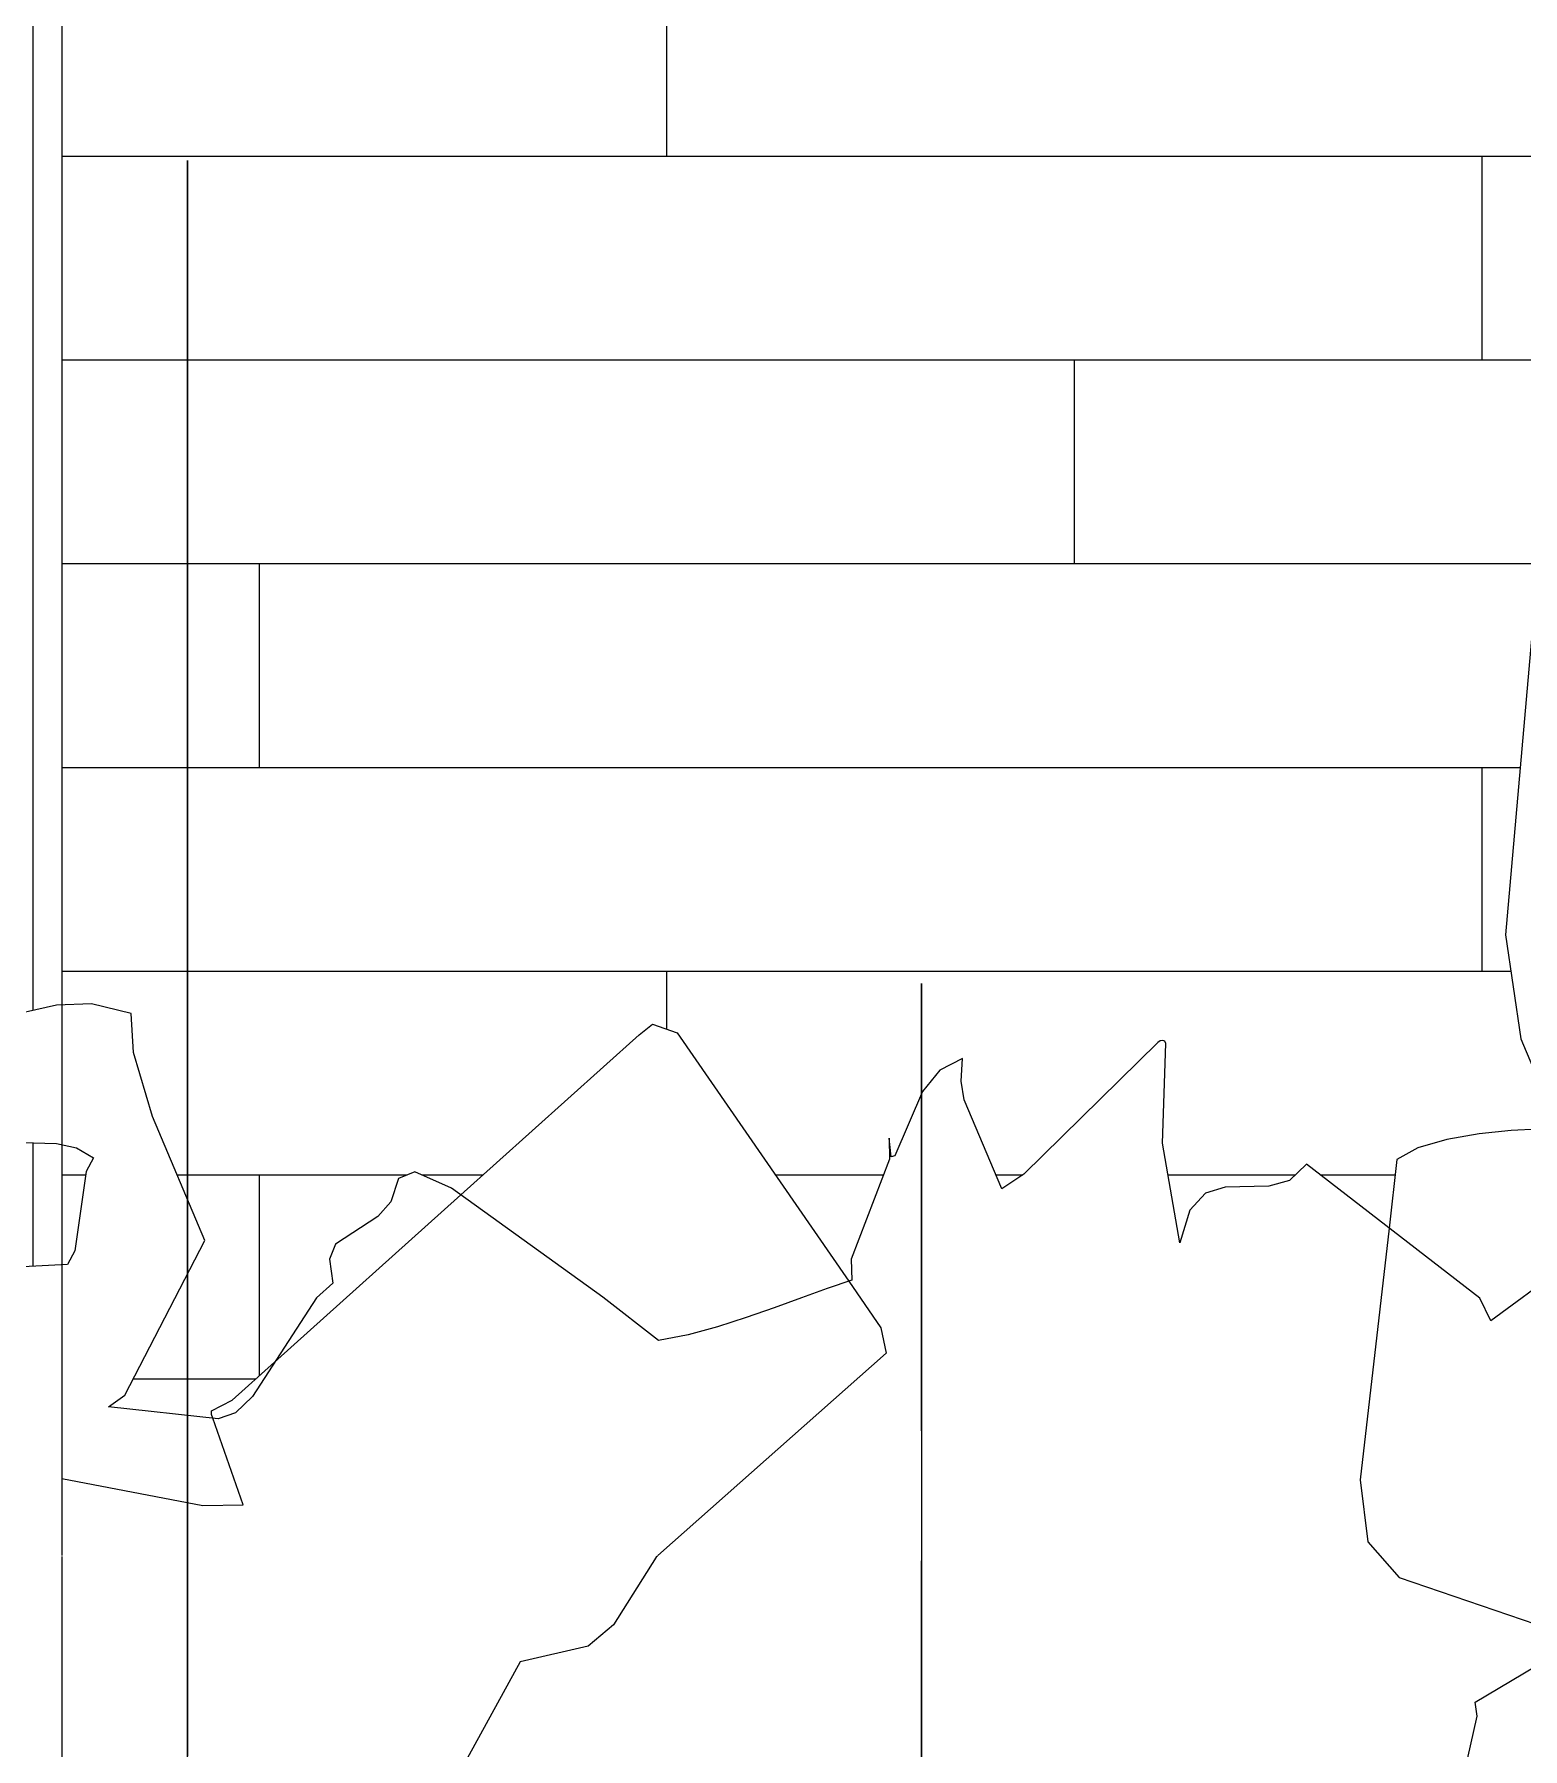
# Model space of a CAD drawing. Header units: inches. Extents: x -3210 to -1935, y -327 to 478.
# Drawn here: x -2155.75 to -2126.53, y 53.54 to 87.2 of the extents above; entities that cross this region are included whole.
import ezdxf

# ---------------------------------------------------------------- set-up
doc = ezdxf.new("R2010")
doc.units = ezdxf.units.IN
doc.header["$MEASUREMENT"] = 0
for name, color, linetype, lineweight in [('A-DETL-GENF', 92, 'Continuous', 9), ('A-WALL-PATT-1', 111, 'Continuous', 9), ('S-COLS', 52, 'Continuous', 9)]:
    doc.layers.add(name, color=color, linetype=linetype, lineweight=lineweight)

# ---------------------------------------------------------------- blocks, each defined once
blk = doc.blocks.new('cynthia 25594 - cynthia 25594-698388-BUILDING SECTION - NORTH_SOUTH - LOOKING EAST')
at = {"layer": 'A-DETL-GENF'}
for p, q in [((-2152.744, 84.547), (-2152.744, 84.715)), ((-2152.744, 84.715), (-2152.744, 84.427)), ((-2152.744, 84.006), (-2152.744, 84.547)), ((-2152.744, 84.427), (-2152.744, 83.72)), ((-2152.744, 83.171), (-2152.744, 84.006)), ((-2152.744, 83.72), (-2152.744, 82.625)), ((-2152.744, 80.93), (-2152.744, 83.171)), ((-2152.744, 82.625), (-2152.744, 81.943)), ((-2152.744, 81.943), (-2152.744, 80.872)), ((-2152.744, 78.452), (-2152.744, 80.93)), ((-2152.744, 80.872), (-2152.744, 78.046)), ((-2152.744, 73.215), (-2152.744, 78.452)), ((-2152.744, 78.046), (-2152.744, 75.278)), ((-2152.744, 75.278), (-2152.744, 74.278)), ((-2152.744, 74.278), (-2152.744, 73.729)), ((-2152.744, 73.729), (-2152.744, 73.318)), ((-2152.744, 73.318), (-2152.744, 72.059)), ((-2152.744, 73.05), (-2152.744, 73.215)), ((-2152.744, 72.831), (-2152.744, 73.05)), ((-2152.744, 72.577), (-2152.744, 72.831)), ((-2152.744, 72.307), (-2152.744, 72.577)), ((-2152.744, 72.037), (-2152.744, 72.307)), ((-2152.744, 72.059), (-2152.744, 70.854)), ((-2152.744, 71.787), (-2152.744, 72.037)), ((-2152.744, 71.573), (-2152.744, 71.787)), ((-2152.744, 70.586), (-2152.744, 71.573)), ((-2152.744, 70.854), (-2152.744, 70.213)), ((-2152.744, 64.325), (-2152.744, 70.586)), ((-2152.744, 70.213), (-2152.744, 64.325)), ((-2143.879, 67.556), (-2143.617, 67.767)), ((-2143.617, 67.767), (-2143.13, 67.595)), ((-2147.378, 64.413), (-2143.879, 67.556)), ((-2143.13, 67.595), (-2139.761, 62.72)), ((-2152.744, 64.325), (-2152.744, 62.861)), ((-2152.744, 62.861), (-2152.744, 64.325)), ((-2151.032, 61.131), (-2147.378, 64.413)), ((-2152.744, 60.084), (-2152.744, 62.861)), ((-2152.744, 62.861), (-2152.744, 60.146)), ((-2139.761, 62.72), (-2139.13, 61.807)), ((-2139.13, 61.807), (-2139.025, 61.306)), ((-2139.025, 61.306), (-2143.507, 57.333)), ((-2151.864, 60.384), (-2151.032, 61.131)), ((-2152.269, 60.176), (-2151.864, 60.384)), ((-2152.744, 60.146), (-2152.744, 60.084)), ((-2152.744, 60.084), (-2152.744, 59.991)), ((-2152.744, 58.375), (-2152.744, 60.084)), ((-2152.744, 59.991), (-2152.744, 59.948)), ((-2152.744, 59.948), (-2152.744, 59.848)), ((-2152.273, 60.104), (-2152.269, 60.176)), ((-2152.248, 60.03), (-2152.273, 60.104)), ((-2151.653, 58.328), (-2152.248, 60.03)), ((-2152.744, 59.848), (-2152.744, 58.776)), ((-2155.212, 58.848), (-2152.444, 58.317)), ((-2152.744, 58.772), (-2152.744, 54.324)), ((-2152.744, 58.02), (-2152.744, 58.375)), ((-2152.444, 58.317), (-2151.653, 58.328)), ((-2152.744, 56.097), (-2152.744, 58.02)), ((-2143.542, 57.301), (-2144.382, 55.972)), ((-2143.515, 57.325), (-2143.542, 57.301)), ((-2152.744, 54.837), (-2152.744, 56.097)), ((-2144.382, 55.972), (-2144.877, 55.556)), ((-2144.877, 55.556), (-2146.212, 55.248)), ((-2152.744, 55.248), (-2152.744, 55.021)), ((-2152.744, 54.694), (-2152.744, 55.248)), ((-2146.212, 55.248), (-2147.699, 52.539)), ((-2152.744, 55.021), (-2152.744, 54.755)), ((-2152.744, 54.25), (-2152.744, 54.837)), ((-2152.744, 54.755), (-2152.744, 54.466)), ((-2152.744, 54.119), (-2152.744, 54.694)), ((-2152.744, 54.466), (-2152.744, 54.17)), ((-2152.744, 54.324), (-2152.744, 54.279)), ((-2152.744, 54.279), (-2152.744, 54.114)), ((-2152.744, 53.708), (-2152.744, 54.25)), ((-2152.744, 54.17), (-2152.744, 53.883)), ((-2152.744, 54.114), (-2152.744, 54.119)), ((-2152.744, 53.883), (-2152.744, 53.621)), ((-2152.744, 53.281), (-2152.744, 53.708)), ((-2152.744, 53.621), (-2152.744, 53.4))]:
    blk.add_line(p, q, dxfattribs=at)
blk = doc.blocks.new('laron 1 24216 - laron 1 24216-698376-BUILDING SECTION - NORTH_SOUTH - LOOKING EAST')
at = {"layer": 'A-DETL-GENF'}
for p, q in [((-2125.351, 86.852), (-2126.873, 69.518)), ((-2126.873, 69.518), (-2126.568, 67.475)), ((-2126.568, 67.475), (-2125.807, 65.68)), ((-2126.76, 65.678), (-2127.385, 65.613)), ((-2126.232, 65.706), (-2126.76, 65.678)), ((-2128.59, 65.337), (-2129.001, 65.11)), ((-2128.024, 65.502), (-2128.59, 65.337)), ((-2127.385, 65.613), (-2128.024, 65.502)), ((-2129.001, 65.11), (-2129.155, 63.764)), ((-2129.155, 63.764), (-2129.721, 58.822)), ((-2129.721, 58.822), (-2129.571, 57.606)), ((-2129.571, 57.606), (-2128.956, 56.903)), ((-2128.956, 56.903), (-2126.006, 55.894))]:
    blk.add_line(p, q, dxfattribs=at)
blk = doc.blocks.new('hydrangea 26752 - hydrangea 26752-1770219-BUILDING SECTION - NORTH_SOUTH - LOOKING EAST')
at = {"layer": 'A-DETL-GENF'}
for p, q in [((-2138.337, 67.759), (-2138.337, 68.562)), ((-2138.337, 68.562), (-2138.337, 66.503)), ((-2155.315, 68.141), (-2157.199, 67.715)), ((-2154.628, 68.163), (-2155.315, 68.141)), ((-2153.851, 67.974), (-2154.628, 68.163)), ((-2138.337, 67.974), (-2138.337, 68.163)), ((-2138.337, 68.163), (-2138.337, 68.141)), ((-2138.337, 68.141), (-2138.337, 67.715)), ((-2153.804, 67.21), (-2153.851, 67.974)), ((-2138.337, 67.21), (-2138.337, 67.974)), ((-2138.337, 67.715), (-2138.337, 67.759)), ((-2138.337, 67.533), (-2138.337, 67.713)), ((-2138.337, 67.713), (-2138.337, 67.53)), ((-2138.337, 67.26), (-2138.337, 67.533)), ((-2138.337, 67.53), (-2138.337, 67.082)), ((-2138.337, 67.431), (-2138.337, 67.446)), ((-2138.337, 67.446), (-2138.337, 67.435)), ((-2138.337, 67.435), (-2138.337, 67.404)), ((-2138.337, 67.384), (-2138.337, 67.431)), ((-2138.337, 67.404), (-2138.337, 66.392)), ((-2138.337, 66.392), (-2138.337, 67.384)), ((-2133.698, 67.404), (-2136.328, 64.819)), ((-2133.648, 67.435), (-2133.698, 67.404)), ((-2133.6, 67.446), (-2133.648, 67.435)), ((-2133.601, 65.429), (-2133.535, 67.384)), ((-2133.56, 67.431), (-2133.6, 67.446)), ((-2133.535, 67.384), (-2133.56, 67.431)), ((-2153.431, 65.95), (-2153.804, 67.21)), ((-2138.337, 66.848), (-2138.337, 67.26)), ((-2138.337, 65.95), (-2138.337, 67.21)), ((-2138.337, 66.647), (-2138.337, 67.091)), ((-2138.337, 67.091), (-2138.337, 66.863)), ((-2138.337, 67.082), (-2138.337, 66.466)), ((-2137.528, 67.091), (-2137.975, 66.863)), ((-2137.553, 66.647), (-2137.528, 67.091)), ((-2138.337, 66.863), (-2138.337, 66.441)), ((-2138.337, 66.392), (-2138.337, 66.848)), ((-2138.337, 66.392), (-2138.337, 66.647)), ((-2137.975, 66.863), (-2138.315, 66.441)), ((-2137.494, 66.279), (-2137.553, 66.647)), ((-2138.315, 66.441), (-2138.856, 65.184)), ((-2138.337, 66.503), (-2138.337, 66.42)), ((-2138.337, 66.466), (-2138.337, 66.392)), ((-2138.337, 66.441), (-2138.337, 65.184)), ((-2138.337, 66.42), (-2138.337, 65.044)), ((-2138.337, 64.242), (-2138.337, 66.392)), ((-2138.337, 66.392), (-2138.337, 65.78)), ((-2138.337, 65.429), (-2138.337, 66.392)), ((-2138.337, 66.392), (-2138.337, 64.819)), ((-2138.337, 66.279), (-2138.337, 66.392)), ((-2138.337, 64.536), (-2138.337, 66.279)), ((-2136.756, 64.536), (-2137.494, 66.279)), ((-2152.404, 63.521), (-2153.431, 65.95)), ((-2138.337, 63.521), (-2138.337, 65.95)), ((-2138.337, 65.78), (-2138.337, 65.123)), ((-2157.112, 65.479), (-2155.316, 65.422)), ((-2155.316, 65.422), (-2154.923, 65.336)), ((-2154.923, 65.336), (-2154.587, 65.143)), ((-2138.928, 65.16), (-2138.971, 65.529)), ((-2138.971, 65.529), (-2138.96, 65.117)), ((-2138.337, 65.115), (-2138.337, 65.621)), ((-2138.337, 65.621), (-2138.337, 65.479)), ((-2138.337, 65.16), (-2138.337, 65.529)), ((-2138.337, 65.529), (-2138.337, 65.117)), ((-2138.337, 65.479), (-2138.337, 65.422)), ((-2138.337, 63.47), (-2138.337, 65.429)), ((-2138.337, 65.422), (-2138.337, 65.336)), ((-2138.337, 65.336), (-2138.337, 65.143)), ((-2133.263, 63.47), (-2133.601, 65.429)), ((-2154.587, 65.143), (-2154.731, 64.872)), ((-2138.96, 65.117), (-2139.712, 63.151)), ((-2138.856, 65.184), (-2138.928, 65.16)), ((-2138.337, 65.184), (-2138.337, 65.16)), ((-2138.337, 65.143), (-2138.337, 64.872)), ((-2138.337, 65.123), (-2138.337, 64.591)), ((-2138.337, 65.117), (-2138.337, 63.151)), ((-2138.337, 65.044), (-2138.337, 65.115)), ((-2138.337, 62.39), (-2138.337, 65.014)), ((-2138.337, 65.014), (-2138.337, 64.696)), ((-2130.777, 65.014), (-2131.112, 64.696)), ((-2127.374, 62.39), (-2130.777, 65.014)), ((-2154.731, 64.872), (-2154.957, 63.318)), ((-2148.6, 64.736), (-2148.749, 64.278)), ((-2148.279, 64.867), (-2148.6, 64.736)), ((-2147.561, 64.545), (-2148.279, 64.867)), ((-2138.337, 64.872), (-2138.337, 63.318)), ((-2138.337, 64.545), (-2138.337, 64.867)), ((-2138.337, 64.867), (-2138.337, 64.736)), ((-2138.337, 64.819), (-2138.337, 64.536)), ((-2138.337, 64.736), (-2138.337, 64.278)), ((-2138.337, 64.696), (-2138.337, 64.585)), ((-2136.328, 64.819), (-2136.756, 64.536)), ((-2131.112, 64.696), (-2131.513, 64.585)), ((-2148.749, 64.278), (-2149.004, 63.989)), ((-2144.59, 62.408), (-2147.561, 64.545)), ((-2138.337, 64.591), (-2138.337, 61.944)), ((-2138.337, 64.585), (-2138.337, 64.565)), ((-2138.337, 64.565), (-2138.337, 64.447)), ((-2138.337, 62.408), (-2138.337, 64.545)), ((-2138.337, 64.447), (-2138.337, 64.117)), ((-2138.337, 64.278), (-2138.337, 63.989)), ((-2132.758, 64.447), (-2133.067, 64.117)), ((-2132.372, 64.565), (-2132.758, 64.447)), ((-2131.513, 64.585), (-2132.372, 64.565)), ((-2123.557, 64.591), (-2127.16, 61.944)), ((-2149.004, 63.989), (-2149.84, 63.448)), ((-2138.337, 63.461), (-2138.337, 64.242)), ((-2138.337, 64.117), (-2138.337, 63.47)), ((-2138.337, 63.989), (-2138.337, 63.448)), ((-2133.067, 64.117), (-2133.263, 63.47)), ((-2154.957, 63.318), (-2155.101, 63.047)), ((-2153.97, 60.48), (-2152.404, 63.521)), ((-2149.84, 63.448), (-2149.954, 63.15)), ((-2138.337, 60.48), (-2138.337, 63.521)), ((-2138.337, 59.785), (-2138.337, 63.461)), ((-2138.337, 63.448), (-2138.337, 63.15)), ((-2138.337, 63.318), (-2138.337, 63.047)), ((-2155.101, 63.047), (-2157.163, 62.938)), ((-2149.954, 63.15), (-2149.892, 62.68)), ((-2139.712, 63.151), (-2139.701, 62.74)), ((-2138.337, 63.151), (-2138.337, 62.74)), ((-2138.337, 63.15), (-2138.337, 62.68)), ((-2138.337, 63.047), (-2138.337, 62.938)), ((-2138.337, 62.938), (-2138.337, 62.82)), ((-2149.892, 62.68), (-2150.209, 62.395)), ((-2139.701, 62.74), (-2140.183, 62.58)), ((-2138.337, 62.82), (-2138.337, 62.583)), ((-2138.337, 62.74), (-2138.337, 62.58)), ((-2138.337, 62.68), (-2138.337, 62.395)), ((-2150.209, 62.395), (-2151.47, 60.46)), ((-2143.494, 61.553), (-2144.59, 62.408)), ((-2140.693, 62.396), (-2141.226, 62.2)), ((-2140.183, 62.58), (-2140.693, 62.396)), ((-2138.337, 62.583), (-2138.337, 62.188)), ((-2138.337, 62.58), (-2138.337, 62.396)), ((-2138.337, 61.553), (-2138.337, 62.408)), ((-2138.337, 62.396), (-2138.337, 62.2)), ((-2138.337, 62.395), (-2138.337, 60.46)), ((-2138.337, 61.944), (-2138.337, 62.39)), ((-2127.16, 61.944), (-2127.374, 62.39)), ((-2141.777, 62.005), (-2142.342, 61.824)), ((-2141.226, 62.2), (-2141.777, 62.005)), ((-2138.337, 62.2), (-2138.337, 62.005)), ((-2138.337, 62.188), (-2138.337, 60.245)), ((-2138.337, 62.005), (-2138.337, 61.824)), ((-2142.916, 61.669), (-2143.494, 61.553)), ((-2142.342, 61.824), (-2142.916, 61.669)), ((-2138.337, 61.824), (-2138.337, 61.669)), ((-2138.337, 61.669), (-2138.337, 61.553)), ((-2154.293, 60.253), (-2153.97, 60.48)), ((-2152.142, 60.019), (-2154.293, 60.253)), ((-2151.47, 60.46), (-2151.8, 60.136)), ((-2138.337, 60.253), (-2138.337, 60.48)), ((-2138.337, 60.46), (-2138.337, 60.136)), ((-2138.337, 60.019), (-2138.337, 60.253)), ((-2138.337, 60.245), (-2138.337, 59.618)), ((-2151.8, 60.136), (-2152.142, 60.019)), ((-2138.337, 60.136), (-2138.337, 60.019)), ((-2138.337, 59.785), (-2138.337, 56.981)), ((-2138.337, 59.618), (-2138.337, 59.066)), ((-2138.337, 59.066), (-2138.337, 58.654)), ((-2138.337, 58.654), (-2138.337, 58.317)), ((-2138.337, 58.317), (-2138.337, 53.813)), ((-2138.337, 57.044), (-2138.337, 57.234)), ((-2138.337, 57.234), (-2138.337, 57.211)), ((-2138.337, 57.211), (-2138.337, 56.582)), ((-2138.337, 55.457), (-2138.337, 57.044)), ((-2138.337, 55.915), (-2138.337, 56.981)), ((-2138.337, 56.582), (-2138.337, 52.773)), ((-2138.337, 54.454), (-2138.337, 55.915)), ((-2127.464, 54.454), (-2125.028, 55.915)), ((-2138.337, 55.18), (-2138.337, 55.457)), ((-2138.337, 54.659), (-2138.337, 55.18)), ((-2138.337, 54.276), (-2138.337, 54.659)), ((-2138.337, 54.18), (-2138.337, 54.454)), ((-2138.337, 54.003), (-2138.337, 54.276)), ((-2127.428, 54.18), (-2127.464, 54.454)), ((-2138.337, 52.222), (-2138.337, 54.18)), ((-2138.337, 53.814), (-2138.337, 54.003)), ((-2127.869, 52.222), (-2127.428, 54.18)), ((-2138.337, 53.386), (-2138.337, 53.838)), ((-2138.337, 53.838), (-2138.337, 53.386)), ((-2138.337, 53.472), (-2138.337, 53.814)), ((-2138.337, 53.813), (-2138.337, 53.472))]:
    blk.add_line(p, q, dxfattribs=at)

msp = doc.modelspace()

# ---------------------------------------------------------------- hatches: boundary and pattern name
at = {"layer": 'A-WALL-PATT-1'}
h = msp.add_hatch(dxfattribs=at)
h.set_pattern_fill('FP_5', color=256, style=0, pattern_type=2)
h.set_pattern_definition([(0, (-2047.337, 32.8), (0, 4), []), (90, (-2047.337, 32.8), (-8, 8), [4, -28]), (90, (-2031.337, 36.8), (-8, 8), [4, -28])])
h.paths.add_polyline_path([(-2044.05669, 21.44667), (-2043.85714, 21.59692), (-2047.41603, 21.58664), (-2044.53913, 21.46677)], flags=0)
h.paths.add_polyline_path([(-2048.33668, 21.625), (-2048.33668, 22.1078), (-2059.85581, 22.10496), (-2050.14903, 21.70051)], flags=0)
h.paths.add_polyline_path([(-2100.57995, 23.8018), (-2100.67333, 23.92631), (-2101.68073, 23.84767), (-2100.62219, 23.80356)], flags=0)
h.paths.add_polyline_path([(-2104.33668, 23.95833), (-2104.33668, 24.53078), (-2104.90463, 24.53078), (-2104.90463, 24.93377), (-2104.33668, 25.18224), (-2104.33668, 31.34826), (-2105.06119, 30.75127), (-2104.43222, 29.52011), (-2104.61976, 29.08059), (-2108.53169, 24.64297), (-2120.44671, 24.62958), (-2105.53964, 24.00846)], flags=0)
h.paths.add_polyline_path([(-2147.63039, 25.76224), (-2147.70145, 25.98634), (-2148.77839, 25.85263), (-2148.77839, 25.81007), (-2147.96899, 25.77635)], flags=0)
h.paths.add_polyline_path([(-2150.82486, 25.89534), (-2150.85344, 26.00715), (-2152.4569, 26.03545), (-2153.59998, 26.40535), (-2155.21168, 26.40444), (-2155.21168, 26.25673), (-2159.49821, 26.25673), (-2151.07878, 25.90592)], flags=0)
h.paths.add_polyline_path([(-2160.33668, 26.29167), (-2160.33668, 26.40601), (-2163.04332, 26.40444)], flags=0)
h.paths.add_polyline_path([(-2099.21168, 30.60112), (-2098.85983, 30.77704), (-2098.85983, 30.97854), (-2099.21168, 30.97854), (-2099.21168, 30.75621)], flags=0)
h.paths.add_polyline_path([(-2097.85243, 34.60545), (-2097.74433, 34.68269), (-2098.11913, 35.44823), (-2099.21168, 35.69103), (-2099.21168, 34.7032), (-2098.50053, 34.65125)], flags=0)
h.paths.add_polyline_path([(-2098.59433, 36.41885), (-2099.21168, 37.67983), (-2099.21168, 36.41885)], flags=0)
h.paths.add_polyline_path([(-2095.5414, 38.1009), (-2095.43454, 38.63524), (-2097.3425, 39.11226), (-2096.67949, 38.19574), (-2095.63603, 38.10878)], flags=0)
h.paths.add_polyline_path([(-2105.53964, 39.14156), (-2104.33668, 39.47113), (-2104.33668, 40.16536), (-2104.45564, 40.06412)], flags=0)
h.paths.add_polyline_path([(-2097.4987, 39.32818), (-2096.24043, 39.65606), (-2099.21168, 43.20665), (-2099.21168, 41.69611), (-2097.72626, 39.64274)], flags=0)
h.paths.add_polyline_path([(-2095.938, 41.45823), (-2095.6414, 41.60653), (-2099.21168, 49.89229), (-2099.21168, 45.02948), (-2096.07394, 41.60653)], flags=0)
h.paths.add_polyline_path([(-2105.59274, 42.06376), (-2104.33668, 44.37141), (-2104.33668, 104.38232), (-2155.21168, 104.38232), (-2155.21168, 68.14391), (-2154.6281, 68.16303), (-2153.8513, 67.97373), (-2153.804, 67.21033), (-2153.4305, 65.94952), (-2152.4037, 63.52062), (-2153.9702, 60.47992), (-2154.2925, 60.25312), (-2152.24751, 60.03034), (-2152.27143, 60.13572), (-2152.26922, 60.17623), (-2151.86432, 60.38394), (-2151.03238, 61.13114), (-2150.19442, 62.40802), (-2149.8922, 62.67962), (-2149.9542, 63.15012), (-2149.84, 63.44802), (-2149.0043, 63.98852), (-2148.7494, 64.27822), (-2148.6003, 64.73612), (-2148.27934, 64.86672), (-2147.56124, 64.54463), (-2147.37829, 64.41307), (-2143.61697, 67.76655), (-2143.13022, 67.59547), (-2139.76129, 62.71966), (-2139.701, 62.73962), (-2139.701, 63.18005), (-2138.95987, 65.11712), (-2138.97088, 65.52883), (-2138.928, 65.15962), (-2138.85648, 65.18373), (-2138.3154, 66.44103), (-2137.97462, 66.86333), (-2137.52786, 67.09133), (-2137.55309, 66.64743), (-2137.49447, 66.27883), (-2136.75582, 64.53623), (-2136.32812, 64.81893), (-2133.64794, 67.43493), (-2133.58803, 67.43493), (-2133.53516, 67.38353), (-2133.60123, 65.42852), (-2133.2632, 63.47002), (-2133.04882, 64.13649), (-2132.75832, 64.44682), (-2132.37243, 64.56492), (-2131.51323, 64.58452), (-2131.11178, 64.69572), (-2130.77699, 65.01412), (-2129.15525, 63.76354), (-2129.00108, 65.10984), (-2128.59045, 65.33671), (-2128.02368, 65.50175), (-2127.38534, 65.61299), (-2126.56808, 65.6885), (-2125.88648, 65.704), (-2125.81846, 65.70611), (-2126.56808, 67.47459), (-2126.87251, 69.51825), (-2125.35122, 86.8522), (-2125.56067, 87.24285), (-2125.94925, 87.53854), (-2128.05912, 88.61344), (-2128.41653, 89.06563), (-2129.22271, 90.99205), (-2128.73971, 95.05031), (-2128.08155, 96.41455), (-2126.63426, 97.77667), (-2126.03261, 98.03107), (-2125.69339, 98.07267), (-2124.11958, 97.82212), (-2123.09015, 97.22965), (-2122.48344, 96.35528), (-2122.17783, 95.25908), (-2121.85105, 91.23986), (-2121.76528, 90.9772), (-2120.84323, 89.86244), (-2116.97079, 82.60258), (-2114.16281, 67.84367), (-2114.22596, 67.52204), (-2114.41094, 67.27828), (-2115.41024, 66.71914), (-2115.48518, 66.5926), (-2114.3698, 61.54396), (-2115.65627, 52.33532), (-2114.79774, 50.30947), (-2113.08424, 51.57417), (-2113.13734, 48.86446), (-2111.81974, 48.01534), (-2111.76355, 48.0947), (-2111.35155, 48.4518), (-2111.50771, 47.91534), (-2111.50015, 47.80939), (-2110.74644, 47.32366), (-2108.62124, 48.43946), (-2109.25874, 44.93286), (-2106.81474, 47.64246), (-2105.16774, 44.82656), (-2105.5764, 42.16996)], flags=0)
h.paths.add_polyline_path([(-2094.51147, 43.1136), (-2094.40824, 43.24067), (-2096.38289, 47.53842), (-2096.33663, 47.60412), (-2096.13256, 47.73302), (-2095.86622, 47.82382), (-2095.64753, 47.84192), (-2096.82777, 49.16972), (-2096.61334, 49.15932), (-2096.21989, 48.94742), (-2093.56523, 46.50033), (-2093.92246, 48.09161), (-2094.35298, 48.46431), (-2093.98437, 48.38644), (-2095.04821, 53.17372), (-2094.68893, 53.41111), (-2094.30672, 53.61861), (-2094.12803, 53.41111), (-2093.98255, 53.17291), (-2093.71353, 52.58052), (-2093.12034, 52.58052), (-2094.16554, 56.53911), (-2094.15842, 56.73291), (-2093.56523, 57.62271), (-2092.67545, 56.73291), (-2090.30269, 69.18989), (-2091.04416, 62.3682), (-2090.45099, 62.3682), (-2089.8578, 65.6307), (-2088.96801, 65.779), (-2088.78073, 64.1331), (-2090.13291, 57.63111), (-2089.94147, 56.00141), (-2089.11631, 54.36011), (-2088.96801, 54.65671), (-2087.58839, 55.41191), (-2086.94921, 57.13811), (-2086.87755, 59.55051), (-2088.22652, 67.1137), (-2087.78163, 67.70689), (-2087.78163, 67.1137), (-2085.40886, 65.1859), (-2085.26057, 62.5165), (-2084.37078, 63.258), (-2084.07418, 62.9614), (-2082.44292, 54.50841), (-2081.73305, 54.95331), (-2081.75194, 55.18903), (-2082.14632, 57.02951), (-2079.32866, 61.4784), (-2079.22793, 61.4615), (-2079.10384, 61.4161), (-2078.72121, 61.1866), (-2078.58717, 61.0335), (-2079.99562, 56.5399), (-2078.07225, 55.18903), (-2077.95722, 55.18903), (-2077.91216, 55.29154), (-2079.25685, 56.62573), (-2079.31515, 56.76953), (-2079.22793, 56.83688), (-2078.33385, 56.91613), (-2078.30765, 56.97103), (-2078.91215, 58.98592), (-2077.01495, 57.33272), (-2076.13035, 59.3452), (-2076.22016, 59.52582), (-2076.49826, 60.48992), (-2076.49425, 61.60532), (-2076.43645, 61.73682), (-2076.32575, 61.83312), (-2075.88815, 62.05132), (-2075.77745, 62.14762), (-2075.71976, 62.27912), (-2076.34085, 67.34532), (-2076.10175, 67.98542), (-2075.48675, 68.25461), (-2074.16343, 63.81997), (-2073.87975, 64.46535), (-2074.27776, 67.65011), (-2073.87486, 68.25461), (-2067.02407, 58.77652), (-2069.24049, 67.23921), (-2069.64347, 71.06761), (-2068.23302, 69.65711), (-2068.25145, 69.56271), (-2068.33837, 69.47711), (-2068.8375, 69.25421), (-2066.41959, 60.18702), (-2064.60616, 69.45561), (-2062.82629, 69.97881), (-2061.38229, 70.26161), (-2061.2983, 70.17751), (-2060.77781, 67.64222), (-2059.36736, 67.44072), (-2059.56885, 69.85861), (-2058.1584, 70.46312), (-2058.15055, 70.43011), (-2058.06265, 70.31911), (-2057.95691, 70.26161), (-2058.56139, 59.38102), (-2058.46221, 59.34112), (-2058.1584, 59.17952), (-2052.71812, 73.68701), (-2053.52409, 74.69451), (-2051.91215, 76.10491), (-2050.90468, 75.29891), (-2054.12856, 64.82132), (-2054.0549, 64.91892), (-2052.82306, 66.02002), (-2052.71812, 66.03032), (-2052.94649, 58.45032), (-2052.90472, 58.29383), (-2052.82306, 58.20644), (-2052.80143, 58.19152), (-2052.70518, 58.19152), (-2051.50916, 59.98552), (-2051.10618, 59.98552), (-2051.91215, 55.14973), (-2049.65018, 59.84672), (-2049.53078, 59.83562), (-2048.68828, 59.38102), (-2048.68828, 60.59002), (-2048.33668, 60.74071), (-2048.33668, 104.38232), (-2099.21168, 104.38232), (-2099.21168, 53.0717), (-2094.52924, 43.15123)], flags=0)
h.paths.add_polyline_path([(-2084.55395, 48.50833), (-2084.76364, 48.93282), (-2084.7582, 48.6445), (-2084.66737, 48.58395)], flags=0)
h.paths.add_polyline_path([(-2084.75545, 51.12773), (-2084.80774, 51.27056), (-2084.80505, 51.12773)], flags=0)
h.paths.add_polyline_path([(-2127.60147, 51.20911), (-2127.50007, 51.73041), (-2127.26728, 52.14136), (-2126.07064, 53.36991), (-2125.87357, 53.83781), (-2125.36456, 53.36581), (-2124.74274, 52.97985), (-2124.79161, 54.16025), (-2125.21169, 55.2649), (-2125.59948, 55.57202), (-2127.46357, 54.45361), (-2127.43221, 54.16025), (-2127.86917, 52.22181), (-2127.82597, 51.68951), (-2127.79029, 51.61316)], flags=0)
h.paths.add_polyline_path([(-2082.97136, 52.26111), (-2082.95934, 53.76811), (-2084.09285, 58.36391), (-2084.96397, 59.55051), (-2084.82686, 52.28375), (-2084.48645, 52.41513), (-2083.00418, 52.26445)], flags=0)
h.paths.add_polyline_path([(-2209.61581, 52.80782), (-2210.33668, 54.2639), (-2210.33668, 53.28839)], flags=0)
h.paths.add_polyline_path([(-2080.32255, 54.95613), (-2080.42044, 55.18452), (-2080.46102, 55.05504)], flags=0)
h.paths.add_polyline_path([(-2210.33668, 55.3216), (-2210.22031, 55.42722), (-2209.81731, 55.42722), (-2210.08241, 56.15121), (-2209.96221, 56.55491), (-2209.54831, 56.71461), (-2206.79491, 56.43471), (-2206.79491, 60.26311), (-2205.38451, 59.25561), (-2205.98901, 60.66601), (-2205.50791, 61.07541), (-2205.43021, 61.10371), (-2204.91343, 60.73815), (-2203.10938, 59.48386), (-2202.96515, 59.45992), (-2202.92322, 59.54051), (-2204.31881, 60.92521), (-2204.37701, 61.06901), (-2204.31751, 61.13391), (-2203.39571, 61.21561), (-2203.36961, 61.27051), (-2203.97401, 63.28541), (-2200.54872, 60.26311), (-2200.14222, 60.90441), (-2200.15202, 61.55231), (-2201.28212, 63.8253), (-2201.56012, 64.78941), (-2201.55612, 65.9048), (-2201.49842, 66.0363), (-2201.38772, 66.1326), (-2200.95012, 66.3508), (-2200.83942, 66.4471), (-2200.78162, 66.5786), (-2201.40282, 71.6448), (-2201.16362, 72.2849), (-2200.54872, 72.5541), (-2198.86422, 66.9091), (-2198.11042, 66.179), (-2197.12332, 65.9048), (-2198.93672, 68.7257), (-2199.33972, 71.9496), (-2198.93672, 72.5541), (-2192.08601, 63.07601), (-2194.30242, 71.5387), (-2194.70541, 75.36709), (-2193.29496, 73.9566), (-2193.31339, 73.8622), (-2193.40031, 73.77659), (-2193.89944, 73.5537), (-2191.48153, 64.4865), (-2189.6681, 73.7551), (-2187.88823, 74.27829), (-2186.44422, 74.5611), (-2186.36024, 74.47699), (-2185.83974, 71.9417), (-2184.4293, 71.7402), (-2184.63079, 74.15809), (-2183.22034, 74.7626), (-2183.21249, 74.72959), (-2183.12458, 74.6186), (-2183.01938, 74.55165), (-2183.62332, 63.68051), (-2183.52414, 63.64061), (-2183.22034, 63.47901), (-2177.78005, 77.98649), (-2178.58602, 78.99399), (-2176.97408, 80.40439), (-2175.96664, 79.59839), (-2179.1905, 69.1208), (-2179.11683, 69.2184), (-2177.885, 70.3195), (-2177.78005, 70.3298), (-2178.00842, 62.74981), (-2177.96666, 62.59331), (-2177.885, 62.50592), (-2177.86337, 62.49101), (-2177.76712, 62.49101), (-2176.57109, 64.28501), (-2176.16811, 64.28501), (-2176.97408, 59.44921), (-2174.71204, 64.14621), (-2174.54784, 64.11088), (-2173.75024, 63.68051), (-2173.75024, 64.8895), (-2172.33975, 65.494), (-2171.75815, 65.0809), (-2170.62005, 65.7158), (-2170.52635, 65.6955), (-2170.50845, 65.5402), (-2171.33445, 63.44161), (-2171.33235, 63.27751), (-2171.18805, 63.30091), (-2169.81535, 64.0889), (-2169.72035, 64.08351), (-2169.69485, 64.01401), (-2169.73765, 63.88141), (-2170.32485, 62.87461), (-2170.10805, 62.93631), (-2168.45376, 63.99665), (-2168.80285, 65.57503), (-2168.59397, 69.51933), (-2167.0539, 72.90748), (-2167.93666, 73.13975), (-2168.59397, 73.56522), (-2169.08423, 74.38623), (-2169.22378, 75.82784), (-2168.78926, 78.04864), (-2167.56726, 81.22387), (-2166.83513, 82.16208), (-2165.09451, 83.75879), (-2164.04757, 84.24939), (-2162.85725, 84.42287), (-2161.50432, 84.19527), (-2160.33668, 83.63377), (-2160.33668, 104.38232), (-2210.33668, 104.38232), (-2210.33668, 55.35555)], flags=0)
h.paths.add_polyline_path([(-2075.48675, 55.96363), (-2075.08026, 56.60493), (-2075.09006, 57.25283), (-2075.7083, 58.49631), (-2076.55168, 56.90324), (-2075.94837, 56.37092)], flags=0)
h.paths.add_polyline_path([(-2043.21168, 56.9598), (-2042.33668, 57.68896), (-2042.33668, 58.35136), (-2043.21168, 57.10135)], flags=0)
h.paths.add_polyline_path([(-2043.21168, 59.81261), (-2042.33668, 60.37346), (-2042.33668, 104.38232), (-2043.21168, 104.38232), (-2043.21168, 60.91552)], flags=0)
h.paths.add_polyline_path([(-2168.51145, 61.06111), (-2167.91451, 61.55853), (-2167.97424, 61.82856), (-2168.39766, 61.22366)], flags=0)
h.paths.add_polyline_path([(-2072.06136, 61.60532), (-2073.15871, 63.31225), (-2073.62274, 62.43575), (-2073.04846, 61.87952), (-2072.9519, 61.8527)], flags=0)
h.paths.add_polyline_path([(-2155.21168, 63.04136), (-2155.1013, 63.04722), (-2154.957, 63.31772), (-2154.7308, 64.87242), (-2154.5866, 65.14282), (-2154.957, 65.34349), (-2155.21168, 65.3988), (-2155.21168, 63.04722)], flags=0)
h.paths.add_polyline_path([(-2160.33668, 68.47973), (-2160.35455, 73.54861), (-2160.42659, 73.47599), (-2160.69826, 73.42457), (-2162.12567, 73.62618), (-2162.7417, 71.47008), (-2160.61591, 68.56193)], flags=0)
at = {"layer": 'S-COLS'}
h = msp.add_hatch(dxfattribs=at)
h.set_pattern_fill('FP_29', color=256, style=0, pattern_type=2)
h.set_pattern_definition([(90, (-2133.774, 0), (2, -1e-16), [])])
h.paths.add_polyline_path([(-2160.33668, 26.25673), (-2155.21168, 26.25673), (-2155.21168, 26.40551), (-2160.33668, 26.40444), (-2160.33668, 26.27023)], flags=0)
h.paths.add_polyline_path([(-2160.33668, 52.06844), (-2159.46043, 52.15907), (-2159.62851, 52.77301), (-2159.70932, 53.30012), (-2160.33668, 52.93415), (-2160.33668, 52.39692)], flags=0)
h.paths.add_polyline_path([(-2156.41331, 53.47241), (-2156.85406, 53.81421), (-2157.27476, 54.72029), (-2158.37056, 54.08107), (-2158.26851, 54.00321), (-2157.83785, 53.81281), (-2156.42156, 53.47438)], flags=0)
h.paths.add_polyline_path([(-2160.33668, 54.63134), (-2159.93641, 54.78144), (-2160.14765, 56.15941), (-2160.33668, 55.87849), (-2160.33668, 55.32642)], flags=0)
h.paths.add_polyline_path([(-2159.01984, 55.12514), (-2157.69364, 55.62246), (-2158.94461, 58.31672), (-2159.47631, 58.65392), (-2159.65351, 59.06582), (-2159.62641, 59.61802), (-2159.45099, 60.25312), (-2158.52501, 62.18792), (-2158.10891, 62.58342), (-2157.65141, 62.81972), (-2157.16291, 62.93772), (-2155.21168, 63.04722), (-2155.21168, 65.3988), (-2155.3163, 65.42153), (-2157.16291, 65.49665), (-2157.52771, 65.62082), (-2158.01771, 65.11462), (-2158.65021, 65.04433), (-2160.33668, 65.83577), (-2160.33668, 56.41316), (-2160.1943, 56.46371), (-2160.21241, 56.58181), (-2160.01391, 57.21092), (-2159.74731, 57.23431), (-2159.58961, 57.04442), (-2159.24801, 55.45691), (-2159.03511, 55.17971)], flags=0)
h.paths.add_polyline_path([(-2157.19861, 67.71533), (-2155.21168, 68.16303), (-2155.21168, 133.875), (-2160.33668, 133.875), (-2160.33668, 68.47973), (-2157.88771, 67.75883), (-2157.52771, 67.7361)], flags=0)

# ---------------------------------------------------------------- linework, layer by layer
for p, q in [((-2155.21168, 133.875), (-2155.21168, 68.14391)), ((-2155.21168, 68.14391), (-2155.21168, 65.3988)), ((-2155.21168, 65.3988), (-2155.21168, 63.04136)), ((-2155.21168, 63.04136), (-2155.21168, 57.33272)), ((-2155.21168, 57.31428), (-2155.21168, 50.43968))]:
    msp.add_line(p, q, dxfattribs=at)

# ---------------------------------------------------------------- block references
at = {"layer": 'A-DETL-GENF'}
for name in ['laron 1 24216 - laron 1 24216-698376-BUILDING SECTION - NORTH_SOUTH - LOOKING EAST', 'cynthia 25594 - cynthia 25594-698388-BUILDING SECTION - NORTH_SOUTH - LOOKING EAST', 'hydrangea 26752 - hydrangea 26752-1770219-BUILDING SECTION - NORTH_SOUTH - LOOKING EAST']:
    msp.add_blockref(name, (0, 0), dxfattribs=at)

doc.saveas('drawing.dxf')
